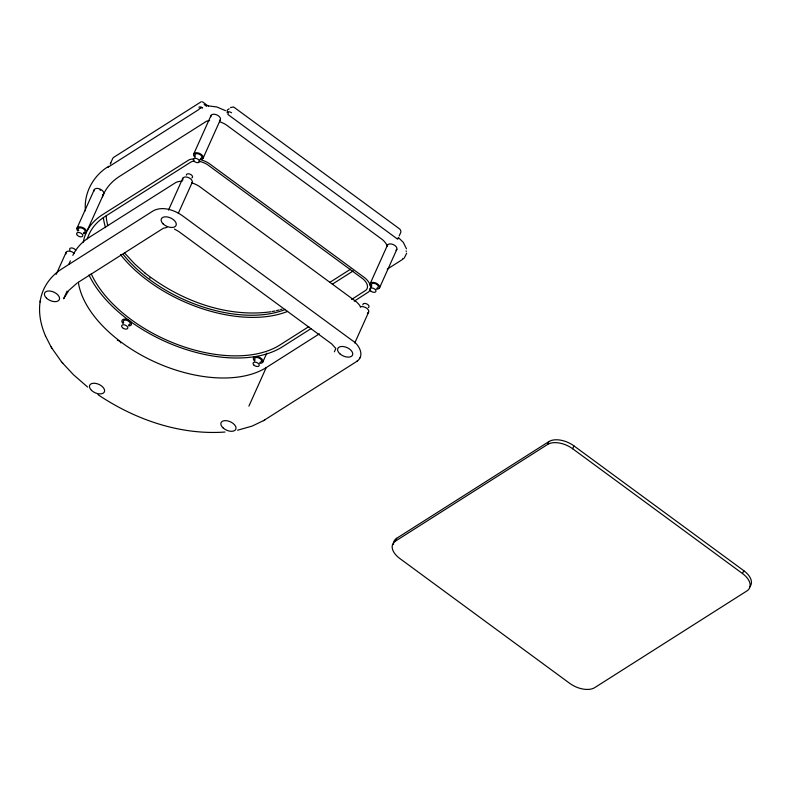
<?xml version="1.0" encoding="UTF-8"?>
<svg xmlns="http://www.w3.org/2000/svg" width="791" height="791" viewBox="0 0 791 791"><rect width="100%" height="100%" fill="white"/><g stroke="black" fill="none" stroke-linecap="round" stroke-linejoin="round"><path stroke-width="1.19" d="M40.114 301.697C38.354 313.394 40.895 325.378 45.562 336.116M40.272 300.699C42.309 287.499 50.723 275.812 61.985 268.821L153.444 210.713C162.827 205.937 174.218 210.04 182.316 215.646L352.213 340.476C359.282 344.5 365.402 356.316 356.365 361.675L264.659 419.932M40.064 302.014L40.321 300.392M406.673 253.229L404.211 258.182M406.267 251.578L406.159 250.885M56.22 274.348L66.098 252.359M76.945 228.253L94.317 189.593M110.453 163.529L112.856 158.17M68.876 264.174L70.359 260.872M87.346 230.171L103.7 193.844M67.097 291.058L63.636 298.751L68.916 290.327L77.073 283.099M206.629 106.36L204.167 104.541M168.503 210.08L182.83 178.193M193.676 154.087L211.049 115.427M178.351 213.234L192.193 182.444M203.089 158.2L220.382 119.718M262.77 362.11L266.804 353.142M248.908 406.109L266.211 367.617L319.366 333.851M334.375 351.807L335.859 348.505L331.676 343.877L178.677 231.456L174.396 229.034M370.168 283.653L387.461 245.17M399.188 235.936L400.671 232.643A2.937 2.254 57.6 0 0 399.396 228.777L234.037 107.269M354.773 342.978L368.606 312.188M379.502 287.934L396.874 249.284M743.797 570.697L742.512 573.554A19.083 10.896 24.2 0 1 746.931 590.917L594.753 687.616A19.083 10.896 24.2 0 1 569.718 683.345L399.831 558.515A19.083 10.896 24.2 0 1 395.411 541.143L396.696 538.285L548.885 441.596A19.083 10.896 24.2 0 1 573.91 445.867L743.797 570.697A19.083 10.896 24.2 0 1 749.443 587.12M395.411 541.143L547.599 444.453L548.885 441.596M547.599 444.453A19.083 10.896 24.2 0 1 572.625 448.724L573.91 445.867M360.014 357.848L360.3 357.275M356.959 361.269L357.473 360.864M107.22 167.227C92.854 176.492 83.678 193.568 85.448 210.782M113.321 157.587L201.309 101.693M229.192 108.812L227.482 109.919A2.937 1.671 24.2 0 0 227.61 111.867M89.037 237.488L176.096 182.335A20.428 11.657 24.2 0 1 182.148 181.198M78.072 282.436L163.302 228.283L167.03 227.393M329.847 282.357L350.69 269.108M332.358 284.177L353.211 270.918M387.274 269.148L402.807 259.28A4.4 3.461 52.2 0 0 402.926 258.983M308.797 326.634L279.589 345.192A113.331 64.684 24.2 0 1 176.917 344.332A113.331 64.684 24.2 0 1 91.232 273.824M351.57 299.463L365.986 290.178A14.248 8.128 24.2 0 0 363.148 279.025L207.371 164.568A14.248 8.128 24.2 0 0 198.848 161.295M310.952 328.68L282.071 347.031A116.564 66.523 24.2 0 1 177.402 346.488A116.564 66.523 24.2 0 1 88.968 274.952M354.269 301.163L368.685 291.859A17.481 9.976 24.2 0 0 365.205 278.155L208.784 163.223A17.481 9.976 24.2 0 0 200.459 159.673M230.497 107.616L233.365 106.953M237.587 430.225L252.171 426.072L263.66 420.545M263.413 420.693L264.906 419.784M280.587 309.548L281.912 309.152M279.243 309.934L276.484 310.636M275.08 310.962L272.213 311.535M270.908 311.763C226.493 317.883 180.546 300.649 145.129 273.162M224.98 432.034C179.953 435.277 135.024 419.566 97.965 394.66M208.468 105.905L216.803 106.953L225.455 110.651M202.447 101.812L208.429 106.202M572.625 448.724L742.512 573.554M87.593 387.036L73.444 374.707L62.608 363.079M398.486 237.646L403.321 242.382L406.485 248.819M145.198 273.211L134.648 263.907L124.503 252.893M51.781 348.06L61.53 361.774M61.401 361.616L62.736 363.237M45.453 335.878L51.01 346.774M50.881 346.567L51.909 348.267M117.365 340.288A3.302 1.889 24.2 0 1 120.42 342.078M120.608 342.355A3.302 1.889 24.2 0 1 120.845 342.899M149.707 277.868A8.078 4.608 24.2 0 1 150.102 278.165M393.463 544.515A19.083 10.896 24.2 0 1 396.696 538.285M285.393 309.429A110.107 62.835 24.2 0 1 123.08 254.306M107.813 225.633A110.107 62.835 24.2 0 1 106.152 216.042M226.968 112.648A4.4 1.226 -54.2 0 1 227.818 114.408L397.705 239.238A4.4 1.493 -51.3 0 0 398.1 237.765M200.4 108.041A4.4 3.372 58.6 0 0 198.936 109.474L107.784 167.395A4.4 3.382 57.6 0 1 108.733 166.239M200.677 107.942A4.4 3.372 58.6 0 1 202.229 107.942M403.074 258.341A4.4 3.461 52.2 0 1 403.015 258.667M287.617 311.397A113.331 64.684 24.2 0 1 120.539 254.662M105.569 227.67A113.331 64.684 24.2 0 1 103.364 217.693M209.625 120.529A17.481 9.976 24.2 0 0 206.332 121.369L119.51 176.393A116.564 66.523 24.2 0 0 102.375 197.018M219.908 121.834A17.481 9.976 24.2 0 1 226.078 124.741L382.498 239.673A17.481 9.976 24.2 0 1 387.076 245.606M194.22 158.882A17.481 9.976 24.2 0 0 189.039 159.851L102.217 214.875A116.564 66.523 24.2 0 0 83.292 242.194M87.346 238.882A113.331 64.684 24.2 0 1 104.719 216.704L191.284 161.819A14.248 8.128 24.2 0 1 193.973 161.137M227.709 112.114A2.937 1.671 24.2 0 1 231.565 112.777M198.838 107.19A2.937 1.671 24.2 0 1 202.684 107.843M110.364 164.123A2.937 1.671 24.2 0 1 110.859 163.084M266.211 367.617A110.107 62.835 24.2 0 1 155.095 362.06A110.107 62.835 24.2 0 1 78.349 282.338M360.607 306.799A20.428 11.657 24.2 0 0 356.168 301.638L199.154 186.271A20.428 11.657 24.2 0 0 191.946 182.869A5.142 2.937 24.2 0 0 187.823 177.342A5.142 2.937 24.2 0 0 182.869 179.953M72.841 255.384A119.5 68.194 24.2 0 1 89.047 237.488M210.92 116.761A5.142 2.937 24.2 0 1 216.961 114.962A5.142 2.937 24.2 0 1 219.414 120.657M195.021 157.369A5.142 2.937 24.2 0 1 195.535 152.772A5.142 2.937 24.2 0 1 202.714 155.916A5.142 2.937 24.2 0 1 199.856 159.485M195.337 156.262A3.668 2.096 24.2 0 1 196.583 153.691A3.668 2.096 24.2 0 1 201.211 155.6A3.668 2.096 24.2 0 1 200.598 158.437M186.36 175.157A3.302 1.889 24.2 0 1 190.463 174.346A3.302 1.889 24.2 0 1 191.867 177.916M387.353 246.317A5.142 2.937 24.2 0 1 393.414 244.627A5.142 2.937 24.2 0 1 395.965 250.263M371.365 286.925A5.142 2.937 24.2 0 1 372.116 282.407A5.142 2.937 24.2 0 1 379.235 285.68A5.142 2.937 24.2 0 1 376.17 289.12M371.849 285.996A3.668 2.096 24.2 0 1 373.006 283.346A3.668 2.096 24.2 0 1 377.683 285.284A3.668 2.096 24.2 0 1 376.971 288.112M362.822 304.881A3.302 1.889 24.2 0 1 366.925 304.001A3.302 1.889 24.2 0 1 368.26 307.61M360.212 306.977A5.142 2.937 24.2 0 1 366.589 308.154A5.142 2.937 24.2 0 1 368.28 312.643M367.963 312.9A5.142 2.937 24.2 0 1 367.39 313.187M254.643 361.091A5.142 2.937 24.2 0 1 255.295 356.593A5.142 2.937 24.2 0 1 262.414 359.697A5.142 2.937 24.2 0 1 259.725 363.316M255.117 360.162A3.668 2.096 24.2 0 1 256.403 357.502A3.668 2.096 24.2 0 1 261.109 359.648A3.668 2.096 24.2 0 1 259.873 362.337M66.058 253.911A5.142 2.937 24.2 0 1 68.56 251.133A5.142 2.937 24.2 0 1 74.433 253.545M69.984 250.282A3.302 1.889 24.2 0 1 71.694 247.949A3.302 1.889 24.2 0 1 75.788 250.599M94.188 190.928A5.142 2.937 24.2 0 1 100.378 189.207A5.142 2.937 24.2 0 1 102.484 194.922M99.963 189.939A3.668 2.096 24.2 0 1 100.566 190.265M77.874 231.12A5.142 2.937 24.2 0 1 79.051 226.898A5.142 2.937 24.2 0 1 85.982 230.082A5.142 2.937 24.2 0 1 83.411 233.661M78.714 230.586A3.668 2.096 24.2 0 1 79.851 227.857A3.668 2.096 24.2 0 1 84.597 229.924A3.668 2.096 24.2 0 1 83.51 232.673M123.07 323.539A5.142 2.937 24.2 0 1 123.91 319.188A5.142 2.937 24.2 0 1 130.92 322.184A5.142 2.937 24.2 0 1 128.676 325.932M123.732 322.807A3.668 2.096 24.2 0 1 124.948 320.118A3.668 2.096 24.2 0 1 129.675 322.224A3.668 2.096 24.2 0 1 128.518 324.943M91.449 390.319A8.078 4.608 24.2 0 0 104.293 392.089A8.078 4.608 24.2 0 0 95.345 383.328A8.078 4.608 24.2 0 0 91.449 390.319M122.536 327.721A3.302 1.889 24.2 0 0 127.746 328.295A3.302 1.889 24.2 0 0 123.93 324.765A3.302 1.889 24.2 0 0 122.536 327.721M194.121 161.186A3.302 1.889 24.2 0 0 199.381 161.947A3.302 1.889 24.2 0 0 195.763 158.348A3.302 1.889 24.2 0 0 194.121 161.186M163.213 223.962A8.078 4.608 24.2 0 0 176.007 225.593A8.078 4.608 24.2 0 0 166.911 216.882A8.078 4.608 24.2 0 0 163.213 223.962M370.643 290.91A3.302 1.889 24.2 0 0 375.873 291.553A3.302 1.889 24.2 0 0 372.116 287.993A3.302 1.889 24.2 0 0 370.643 290.91M339.843 353.775A8.078 4.608 24.2 0 0 352.529 355.119A8.078 4.608 24.2 0 0 343.136 346.507A8.078 4.608 24.2 0 0 339.843 353.775M223.111 427.951A8.078 4.608 24.2 0 0 235.807 429.286A8.078 4.608 24.2 0 0 226.414 420.674A8.078 4.608 24.2 0 0 223.111 427.951M253.911 365.076A3.302 1.889 24.2 0 0 259.141 365.719A3.302 1.889 24.2 0 0 255.384 362.159A3.302 1.889 24.2 0 0 253.911 365.076M46.481 298.128A8.078 4.608 24.2 0 0 59.276 299.759A8.078 4.608 24.2 0 0 50.179 291.048A8.078 4.608 24.2 0 0 46.481 298.128M77.389 235.352A3.302 1.889 24.2 0 0 82.65 236.114A3.302 1.889 24.2 0 0 79.031 232.514A3.302 1.889 24.2 0 0 77.389 235.352"/></g></svg>
